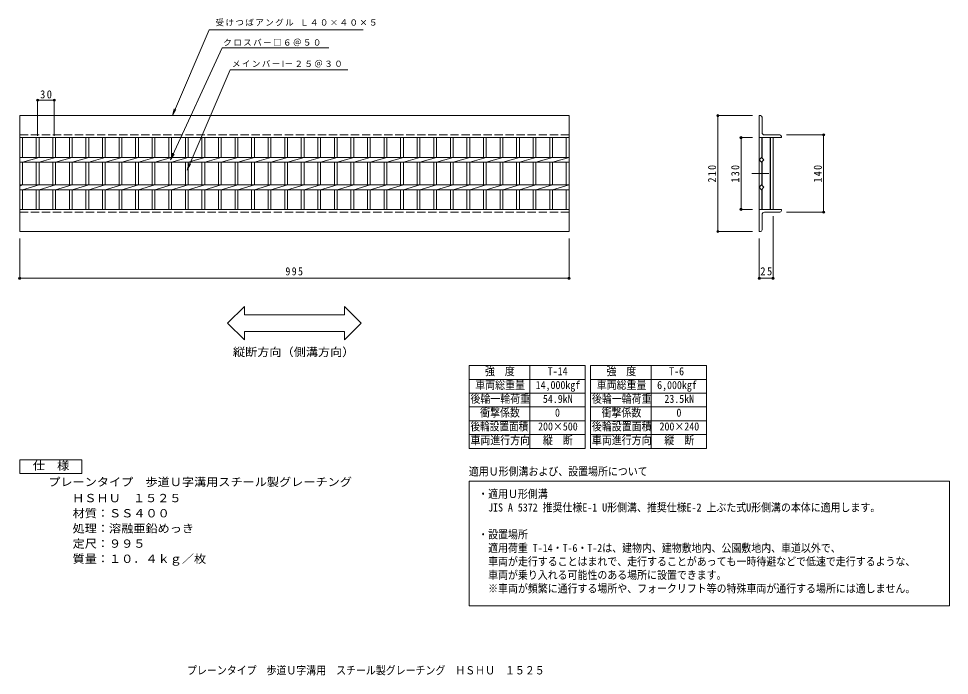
# Model space of a CAD drawing. Units: millimetres, scale not verified. Extents: x -755 to 931, y -681 to 509.
import ezdxf
from ezdxf.enums import TextEntityAlignment as Align

# ---------------------------------------------------------------- set-up
doc = ezdxf.new("R2010")
doc.units = ezdxf.units.MM
doc.header["$LTSCALE"] = 5
doc.header["$PDMODE"] = 32
doc.header["$PDSIZE"] = 4
doc.linetypes.add('DASHED3', pattern=[4, 3, -1])
doc.linetypes.add('DOUBLE_CHAIN2', pattern=[12.8, 9, -1, 0.6, -0.6, 0.6, -1])
for name, color, linetype, lineweight in [('A-1_ピット', 2, 'Continuous', 9), ('A-2_蓋', 3, 'Continuous', 9), ('A-4_寸法', 7, 'Continuous', 9), ('A-5_仕様文', 2, 'Continuous', 9), ('F-4', 2, 'Continuous', 9)]:
    doc.layers.add(name, color=color, linetype=linetype, lineweight=lineweight)
doc.layers.add('F-5', color=7, linetype='Continuous')
doc.styles.add('ＭＳ ゴシック', font='')
doc.styles.get('ＭＳ ゴシック').set_extended_font_data('MS Gothic')

msp = doc.modelspace()

# ---------------------------------------------------------------- linework, layer by layer
at = {"layer": 'A-1_ピット'}
for p, q in [((-753.016, 333.498), (241.985, 333.498)), ((-753.016, 293.497), (-753.016, 333.498)), ((241.985, 333.498), (241.985, 293.497)), ((588.579, 333.498), (586.579, 333.498)), ((586.579, 333.498), (586.579, 293.498)), ((591.579, 330.498), (591.579, 302.998)), ((-753.016, 293.497), (241.985, 293.497)), ((586.579, 293.498), (626.579, 293.498)), ((623.579, 298.497), (596.079, 298.497)), ((626.579, 295.497), (626.579, 293.498)), ((-753.016, 123.497), (-753.016, 163.498)), ((586.579, 163.497), (626.579, 163.497)), ((586.579, 163.497), (586.579, 123.497)), ((591.579, 126.497), (591.579, 153.997)), ((623.579, 158.497), (596.079, 158.497)), ((626.579, 161.497), (626.579, 163.497)), ((-753.016, 123.497), (241.985, 123.497)), ((588.579, 123.497), (586.579, 123.497))]:
    msp.add_line(p, q, dxfattribs=at)
at = {"layer": 'A-1_ピット', "linetype": 'DASHED3'}
for p, q in [((-753.016, 298.497), (241.985, 298.497)), ((-753.016, 158.497), (241.985, 158.497))]:
    msp.add_line(p, q, dxfattribs=at)
at = {"layer": 'A-1_ピット'}
msp.add_lwpolyline([(-753.016, 163.498), (241.985, 163.498), (241.985, 123.497)], dxfattribs=at)
for centre, radius, start, end in [((588.579, 330.498), 3, 0, 90), ((596.079, 302.998), 4.5, 180, 270), ((623.579, 295.497), 3, 0, 90), ((596.079, 153.997), 4.5, 90, 180), ((623.579, 161.497), 3, 270, 0), ((588.579, 126.497), 3, 270, 0)]:
    msp.add_arc(centre, radius, start, end, dxfattribs=at)
at = {"layer": 'A-2_蓋'}
for p, q in [((-753.016, 163.498), (-753.016, 293.497)), ((-748.016, 257.737), (-748.016, 293.497)), ((-723.015, 293.497), (-723.015, 257.737)), ((-718.016, 293.497), (-718.016, 257.737)), ((-693.016, 293.497), (-693.016, 257.737)), ((-688.015, 293.497), (-688.015, 257.737)), ((-663.016, 293.497), (-663.016, 257.737)), ((-658.016, 293.497), (-658.016, 257.737)), ((-633.015, 293.497), (-633.015, 257.737)), ((-628.016, 293.497), (-628.016, 257.737)), ((-603.016, 293.497), (-603.016, 257.737)), ((-598.016, 293.497), (-598.016, 257.737)), ((-573.015, 293.497), (-573.015, 257.737)), ((-568.016, 293.497), (-568.016, 257.737)), ((-543.015, 293.497), (-543.015, 257.737)), ((-538.016, 293.497), (-538.016, 257.737)), ((-513.016, 293.497), (-513.016, 257.737)), ((-508.016, 293.497), (-508.016, 257.737)), ((-483.016, 293.497), (-483.016, 257.737)), ((-478.016, 293.497), (-478.016, 257.737)), ((-453.016, 293.497), (-453.016, 257.737)), ((-448.016, 293.497), (-448.016, 257.737)), ((-423.016, 293.497), (-423.016, 257.737)), ((-418.016, 293.497), (-418.016, 257.737)), ((-393.016, 293.497), (-393.016, 257.737)), ((-388.016, 293.497), (-388.016, 257.737)), ((-363.016, 293.497), (-363.016, 257.737)), ((-358.016, 293.497), (-358.016, 257.737)), ((-333.016, 293.497), (-333.016, 257.737)), ((-328.016, 293.497), (-328.016, 257.737)), ((-303.015, 293.497), (-303.015, 257.737)), ((-298.016, 293.497), (-298.016, 257.737)), ((-273.016, 293.497), (-273.016, 257.737)), ((-268.016, 293.497), (-268.016, 257.737)), ((-243.016, 293.497), (-243.016, 257.737)), ((-238.016, 293.497), (-238.016, 257.737)), ((-213.015, 293.497), (-213.015, 257.737)), ((-208.016, 293.497), (-208.016, 257.737)), ((-183.016, 293.497), (-183.016, 257.737)), ((-178.016, 293.497), (-178.016, 257.737)), ((-153.016, 293.497), (-153.016, 257.737)), ((-148.016, 293.497), (-148.016, 257.737)), ((-123.016, 293.497), (-123.016, 257.737)), ((-118.016, 293.497), (-118.016, 257.737)), ((-93.015, 293.497), (-93.015, 257.737)), ((-88.016, 293.497), (-88.016, 257.737)), ((-63.015, 293.497), (-63.015, 257.737)), ((-58.016, 293.497), (-58.016, 257.737)), ((-33.016, 293.497), (-33.016, 257.737)), ((-28.016, 293.497), (-28.016, 257.737)), ((-3.016, 293.497), (-3.016, 257.737)), ((1.984, 293.497), (1.984, 257.737)), ((26.985, 293.497), (26.985, 257.737)), ((31.984, 293.497), (31.984, 257.737)), ((56.984, 293.497), (56.984, 257.737)), ((61.984, 293.497), (61.984, 257.737)), ((86.985, 293.497), (86.985, 257.737)), ((91.984, 293.497), (91.984, 257.737)), ((116.985, 293.497), (116.985, 257.737)), ((121.984, 293.497), (121.984, 257.737)), ((146.985, 293.497), (146.985, 257.737)), ((151.984, 293.497), (151.984, 257.737)), ((176.984, 293.497), (176.984, 257.737)), ((181.984, 293.497), (181.984, 257.737)), ((206.985, 293.497), (206.985, 257.737)), ((211.984, 293.497), (211.984, 257.737)), ((236.985, 293.497), (236.985, 257.737)), ((241.985, 293.497), (241.985, 163.498)), ((586.579, 293.498), (586.579, 203.498)), ((591.079, 293.498), (591.079, 257.483)), ((592.079, 293.498), (592.079, 256.483)), ((606.079, 293.498), (606.079, 228.497)), ((607.079, 293.498), (607.079, 228.497)), ((611.579, 293.498), (611.579, 228.497)), ((-753.016, 257.737), (241.985, 257.737)), ((-748.016, 257.737), (-753.016, 256.737)), ((-718.016, 257.737), (-748.016, 249.258)), ((-688.015, 257.737), (-718.016, 249.258)), ((-658.016, 257.737), (-688.015, 249.258)), ((-628.016, 257.737), (-658.016, 249.258)), ((-598.016, 257.737), (-628.016, 249.258)), ((-568.016, 257.737), (-598.016, 249.258)), ((-538.016, 257.737), (-568.016, 249.258)), ((-508.016, 257.737), (-538.016, 249.258)), ((-478.016, 257.737), (-508.016, 249.258)), ((-448.016, 257.737), (-478.016, 249.258)), ((-418.016, 257.737), (-448.016, 249.258)), ((-388.016, 257.737), (-418.016, 249.258)), ((-358.016, 257.737), (-388.016, 249.258)), ((-328.016, 257.737), (-358.016, 249.258)), ((-298.016, 257.737), (-328.016, 249.258)), ((-268.015, 257.737), (-298.016, 249.258)), ((-238.016, 257.737), (-268.016, 249.258)), ((-208.016, 257.737), (-238.016, 249.258)), ((-178.016, 257.737), (-208.016, 249.258)), ((-148.016, 257.737), (-178.016, 249.258)), ((-118.016, 257.737), (-148.016, 249.258)), ((-88.016, 257.737), (-118.016, 249.258)), ((-58.015, 257.737), (-88.016, 249.258)), ((-28.015, 257.737), (-58.016, 249.258)), ((1.984, 257.737), (-28.016, 249.258)), ((31.984, 257.737), (1.984, 249.258)), ((61.985, 257.737), (31.984, 249.258)), ((91.984, 257.737), (61.984, 249.258)), ((121.984, 257.737), (91.984, 249.258)), ((151.984, 257.737), (121.984, 249.258)), ((181.985, 257.737), (151.984, 249.258)), ((211.984, 257.737), (181.984, 249.258)), ((241.985, 257.737), (211.984, 249.258)), ((-753.016, 249.258), (241.985, 249.258)), ((-748.016, 207.737), (-748.016, 249.258)), ((-723.015, 249.258), (-723.015, 207.737)), ((-718.016, 249.258), (-718.016, 207.737)), ((-693.016, 249.258), (-693.016, 207.737)), ((-688.015, 249.258), (-688.015, 207.737)), ((-663.016, 249.258), (-663.016, 207.737)), ((-658.016, 249.258), (-658.016, 207.737)), ((-633.015, 249.258), (-633.015, 207.737)), ((-628.016, 249.258), (-628.016, 207.737)), ((-603.016, 249.258), (-603.016, 207.737)), ((-598.016, 249.258), (-598.016, 207.737)), ((-573.015, 249.258), (-573.015, 207.737)), ((-568.016, 249.258), (-568.016, 207.737)), ((-543.015, 249.258), (-543.015, 207.737)), ((-538.016, 249.258), (-538.016, 207.737)), ((-513.016, 249.258), (-513.016, 207.737)), ((-508.016, 249.258), (-508.016, 207.737)), ((-483.016, 249.258), (-483.016, 207.737)), ((-478.016, 249.258), (-478.016, 207.737)), ((-453.016, 249.258), (-453.016, 207.737)), ((-448.016, 249.258), (-448.016, 207.737)), ((-423.016, 249.258), (-423.016, 207.737)), ((-418.016, 249.258), (-418.016, 207.737)), ((-393.016, 249.258), (-393.016, 207.737)), ((-388.016, 249.258), (-388.016, 207.737)), ((-363.016, 249.258), (-363.016, 207.737)), ((-358.016, 249.258), (-358.016, 207.737)), ((-333.016, 249.258), (-333.016, 207.737)), ((-328.016, 249.258), (-328.016, 207.737)), ((-303.015, 249.258), (-303.015, 207.737)), ((-298.016, 249.258), (-298.016, 207.737)), ((-273.016, 249.258), (-273.016, 207.737)), ((-268.016, 249.258), (-268.016, 207.737)), ((-243.016, 249.258), (-243.016, 207.737)), ((-238.016, 249.258), (-238.016, 207.737)), ((-213.015, 249.258), (-213.015, 207.737)), ((-208.016, 249.258), (-208.016, 207.737)), ((-183.016, 249.258), (-183.016, 207.737)), ((-178.016, 249.258), (-178.016, 207.737)), ((-153.016, 249.258), (-153.016, 207.737)), ((-148.016, 249.258), (-148.016, 207.737)), ((-123.016, 249.258), (-123.016, 207.737)), ((-118.016, 249.258), (-118.016, 207.737)), ((-93.015, 249.258), (-93.015, 207.737)), ((-88.016, 249.258), (-88.016, 207.737)), ((-63.015, 249.258), (-63.015, 207.737)), ((-58.016, 249.258), (-58.016, 207.737)), ((-33.016, 249.258), (-33.016, 207.737)), ((-28.016, 249.258), (-28.016, 207.737)), ((-3.016, 249.258), (-3.016, 207.737)), ((1.984, 249.258), (1.984, 207.737)), ((26.985, 249.258), (26.985, 207.737)), ((31.984, 249.258), (31.984, 207.737)), ((56.984, 249.258), (56.984, 207.737)), ((61.984, 249.258), (61.984, 207.737)), ((86.985, 249.258), (86.985, 207.737)), ((91.984, 249.258), (91.984, 207.737)), ((116.985, 249.258), (116.985, 207.737)), ((121.984, 249.258), (121.984, 207.737)), ((146.985, 249.258), (146.985, 207.737)), ((151.984, 249.258), (151.984, 207.737)), ((176.984, 249.258), (176.984, 207.737)), ((181.984, 249.258), (181.984, 207.737)), ((206.985, 249.258), (206.985, 207.737)), ((211.984, 249.258), (211.984, 207.737)), ((236.985, 249.258), (236.985, 207.737)), ((591.079, 249.512), (591.079, 207.48)), ((592.079, 250.512), (592.079, 206.48)), ((606.079, 163.497), (606.079, 228.497)), ((607.079, 163.497), (607.079, 228.497)), ((611.579, 163.497), (611.579, 228.497)), ((-753.016, 207.737), (241.985, 207.737)), ((-748.016, 207.737), (-753.016, 205.498)), ((-718.016, 207.737), (-748.016, 199.258)), ((-688.015, 207.737), (-718.016, 199.258)), ((-658.016, 207.737), (-688.015, 199.258)), ((-628.016, 207.737), (-658.016, 199.258)), ((-598.016, 207.737), (-628.016, 199.258)), ((-568.016, 207.737), (-598.016, 199.258)), ((-538.016, 207.737), (-568.016, 199.258)), ((-508.016, 207.737), (-538.016, 199.258)), ((-478.016, 207.737), (-508.016, 199.258)), ((-448.016, 207.737), (-478.016, 199.258)), ((-418.016, 207.737), (-448.016, 199.258)), ((-388.016, 207.737), (-418.016, 199.258)), ((-358.016, 207.737), (-388.016, 199.258)), ((-328.016, 207.737), (-358.016, 199.258)), ((-298.016, 207.737), (-328.016, 199.258)), ((-268.015, 207.737), (-298.016, 199.258)), ((-238.016, 207.737), (-268.016, 199.258)), ((-208.016, 207.737), (-238.016, 199.258)), ((-178.016, 207.737), (-208.016, 199.258)), ((-148.016, 207.737), (-178.016, 199.258)), ((-118.016, 207.737), (-148.016, 199.258)), ((-88.016, 207.737), (-118.016, 199.258)), ((-58.015, 207.737), (-88.016, 199.258)), ((-28.015, 207.737), (-58.016, 199.258)), ((1.984, 207.737), (-28.016, 199.258)), ((31.984, 207.737), (1.984, 199.258)), ((61.985, 207.737), (31.984, 199.258)), ((91.984, 207.737), (61.984, 199.258)), ((121.984, 207.737), (91.984, 199.258)), ((151.984, 207.737), (121.984, 199.258)), ((181.985, 207.737), (151.984, 199.258)), ((211.984, 207.737), (181.984, 199.258)), ((241.985, 207.737), (211.984, 199.258)), ((586.579, 163.497), (586.579, 203.498)), ((-753.016, 199.258), (241.985, 199.258)), ((-748.016, 163.498), (-748.016, 199.258)), ((-723.015, 199.258), (-723.015, 163.498)), ((-718.016, 199.258), (-718.016, 163.498)), ((-693.016, 199.258), (-693.016, 163.498)), ((-688.015, 199.258), (-688.015, 163.498)), ((-663.016, 199.258), (-663.016, 163.498)), ((-658.016, 199.258), (-658.016, 163.498)), ((-633.015, 199.258), (-633.015, 163.498)), ((-628.016, 199.258), (-628.016, 163.498)), ((-603.016, 199.258), (-603.016, 163.498)), ((-598.016, 199.258), (-598.016, 163.498)), ((-573.015, 199.258), (-573.015, 163.498)), ((-568.016, 199.258), (-568.016, 163.498)), ((-543.015, 199.258), (-543.015, 163.498)), ((-538.016, 199.258), (-538.016, 163.498)), ((-513.016, 199.258), (-513.016, 163.498)), ((-508.016, 199.258), (-508.016, 163.498)), ((-483.016, 199.258), (-483.016, 163.498)), ((-478.016, 199.258), (-478.016, 163.498)), ((-453.016, 199.258), (-453.016, 163.498)), ((-448.016, 199.258), (-448.016, 163.498)), ((-423.016, 199.258), (-423.016, 163.498)), ((-418.016, 199.258), (-418.016, 163.498)), ((-393.016, 199.258), (-393.016, 163.498)), ((-388.016, 199.258), (-388.016, 163.498)), ((-363.016, 199.258), (-363.016, 163.498)), ((-358.016, 199.258), (-358.016, 163.498)), ((-333.016, 199.258), (-333.016, 163.498)), ((-328.016, 199.258), (-328.016, 163.498)), ((-303.015, 199.258), (-303.015, 163.498)), ((-298.016, 199.258), (-298.016, 163.498)), ((-273.016, 199.258), (-273.016, 163.498)), ((-268.016, 199.258), (-268.016, 163.498)), ((-243.016, 199.258), (-243.016, 163.498)), ((-238.016, 199.258), (-238.016, 163.498)), ((-213.015, 199.258), (-213.015, 163.498)), ((-208.016, 199.258), (-208.016, 163.498)), ((-183.016, 199.258), (-183.016, 163.498)), ((-178.016, 199.258), (-178.016, 163.498)), ((-153.016, 199.258), (-153.016, 163.498)), ((-148.016, 199.258), (-148.016, 163.498)), ((-123.016, 199.258), (-123.016, 163.498)), ((-118.016, 199.258), (-118.016, 163.498)), ((-93.015, 199.258), (-93.015, 163.498)), ((-88.016, 199.258), (-88.016, 163.498)), ((-63.015, 199.258), (-63.015, 163.498)), ((-58.016, 199.258), (-58.016, 163.498)), ((-33.016, 199.258), (-33.016, 163.498)), ((-28.016, 199.258), (-28.016, 163.498)), ((-3.016, 199.258), (-3.016, 163.498)), ((1.984, 199.258), (1.984, 163.498)), ((26.985, 199.258), (26.985, 163.498)), ((31.984, 199.258), (31.984, 163.498)), ((56.984, 199.258), (56.984, 163.498)), ((61.984, 199.258), (61.984, 163.498)), ((86.985, 199.258), (86.985, 163.498)), ((91.984, 199.258), (91.984, 163.498)), ((116.985, 199.258), (116.985, 163.498)), ((121.984, 199.258), (121.984, 163.498)), ((146.985, 199.258), (146.985, 163.498)), ((151.984, 199.258), (151.984, 163.498)), ((176.984, 199.258), (176.984, 163.498)), ((181.984, 199.258), (181.984, 163.498)), ((206.985, 199.258), (206.985, 163.498)), ((211.984, 199.258), (211.984, 163.498)), ((236.985, 199.258), (236.985, 163.498)), ((591.079, 163.497), (591.079, 199.509)), ((592.079, 163.497), (592.079, 200.509))]:
    msp.add_line(p, q, dxfattribs=at)
at = {"layer": 'A-2_蓋', "linetype": 'DOUBLE_CHAIN2'}
msp.add_line((573.286, 228.497), (604.138, 228.497), dxfattribs=at)
at = {"layer": 'A-2_蓋'}
for points in [[(595.064, 253.497), (590.821, 249.255), (586.579, 253.497), (590.821, 257.74)], [(595.064, 203.495), (590.821, 199.252), (586.579, 203.495), (590.821, 207.738)]]:
    msp.add_lwpolyline(points, close=True, dxfattribs=at)
at = {"layer": 'A-4_寸法'}
for p, q in [((-410.121, 488.581), (-130.697, 488.581)), ((-386.18, 456.48), (-193.183, 456.48)), ((-371.674, 416.48), (-158.763, 416.48)), ((-720.516, 296.553), (-720.516, 362.9)), ((-720.516, 361.4), (-690.516, 361.4)), ((-690.516, 296.553), (-690.516, 362.9)), ((-476.383, 333.498), (-470.013, 344.253)), ((574.079, 333.498), (509.988, 333.498)), ((511.488, 123.497), (511.488, 333.498)), ((574.079, 293.498), (552.04, 293.498)), ((553.54, 163.497), (553.54, 293.498)), ((636.079, 298.497), (704.553, 298.497)), ((703.053, 158.497), (703.053, 298.497)), ((-480.153, 253.235), (-473.471, 263.799)), ((-449.934, 234.81), (-443.532, 245.547)), ((574.079, 163.497), (552.04, 163.497)), ((636.079, 158.497), (704.553, 158.497)), ((611.579, 150.997), (611.579, 37.351)), ((574.079, 123.497), (509.988, 123.497)), ((-753.016, 110.997), (-753.016, 37.351)), ((241.985, 110.997), (241.985, 37.351)), ((586.579, 110.997), (586.579, 37.351)), ((-753.016, 38.851), (241.985, 38.851)), ((586.579, 38.851), (611.579, 38.851)), ((-346.154, -12.369), (-376.46, -42.675)), ((-346.154, -12.369), (-346.154, -27.675)), ((-164.878, -12.369), (-134.572, -42.675)), ((-164.878, -12.369), (-164.878, -27.675)), ((-346.154, -27.675), (-164.878, -27.675)), ((-376.46, -42.675), (-346.154, -72.981)), ((-134.572, -42.675), (-164.878, -72.981)), ((-346.154, -57.675), (-346.154, -72.981)), ((-346.154, -57.675), (-164.878, -57.675)), ((-164.878, -57.675), (-164.878, -72.981))]:
    msp.add_line(p, q, dxfattribs=at)
for points in [[(-410.121, 488.581), (-476.383, 333.498), (-473.014, 345.535)], [(-386.18, 456.48), (-480.153, 253.235), (-476.433, 265.169)], [(-371.674, 416.48), (-449.934, 234.81), (-446.529, 246.838)]]:
    msp.add_lwpolyline(points, dxfattribs=at)
at = {"layer": 'A-4_寸法', "color": 2}
msp.add_lwpolyline([(-753.016, -314.824), (-753.016, -289.824), (-640.516, -289.824)], dxfattribs=at)
at = {"layer": 'A-4_寸法'}
for p in [(-720.516, 361.4), (-690.516, 361.4), (511.488, 333.498), (553.54, 293.498), (703.053, 298.497), (553.54, 163.497), (703.053, 158.497), (511.488, 123.497), (-753.016, 38.851), (241.985, 38.851), (586.579, 38.851), (611.579, 38.851)]:
    msp.add_point(p, dxfattribs=at)
at = {"layer": 'A-5_仕様文'}
msp.add_lwpolyline([(-640.516, -289.824), (-640.516, -314.824), (-753.016, -314.824)], dxfattribs=at)
at = {"layer": 'F-4'}
for p, q in [((60.907, -119.361), (60.907, -269.361)), ((60.907, -119.361), (270.907, -119.361)), ((170.907, -119.361), (170.907, -269.361)), ((270.907, -119.361), (270.907, -269.361)), ((280.907, -119.361), (280.907, -269.361)), ((280.907, -119.361), (490.907, -119.361)), ((390.907, -119.361), (390.907, -269.361)), ((490.907, -119.361), (490.907, -269.361)), ((60.907, -144.361), (270.907, -144.361)), ((280.907, -144.361), (490.907, -144.361)), ((60.907, -169.361), (270.907, -169.361)), ((280.907, -169.361), (490.907, -169.361)), ((60.907, -194.361), (270.907, -194.361)), ((280.907, -194.361), (490.907, -194.361)), ((60.907, -219.361), (270.907, -219.361)), ((280.907, -219.361), (490.907, -219.361)), ((60.907, -244.361), (270.907, -244.361)), ((280.907, -244.361), (490.907, -244.361)), ((60.907, -269.361), (270.907, -269.361)), ((280.907, -269.361), (490.907, -269.361)), ((60.907, -328.967), (930.907, -328.967)), ((930.907, -328.967), (930.907, -554.495))]:
    msp.add_line(p, q, dxfattribs=at)
msp.add_lwpolyline([(930.907, -554.495), (60.907, -554.495), (60.907, -328.967)], dxfattribs=at)

# ---------------------------------------------------------------- texts
at = {"layer": 'A-4_寸法', "char_height": 11, "attachment_point": 7, "style": 'ＭＳ ゴシック'}
for s, insert in [('\\T1.17;受けつばアングル\\~Ｌ４０×４０×５', (-398.305, 495.294)), ('\\T1.17;クロスバー□６＠５０', (-384.218, 459.162)), ('\\T1.17;メインバーΙ－２５＠３０', (-368.565, 420.668))]:
    msp.add_mtext(s, dxfattribs=dict(at, insert=insert))
at = {"layer": 'A-4_寸法', "color": 2, "char_height": 14.66, "attachment_point": 7, "style": 'ＭＳ ゴシック'}
for s, insert in [('\\T1.27;\\W0.95;30', (-716.141, 364.4)), ('\\T1.27;\\W0.9;995', (-271.766, 43.851)), ('\\T1.27;\\W0.95;25', (588.454, 43.851))]:
    msp.add_mtext(s, dxfattribs=dict(at, insert=insert))
at = {"layer": 'A-4_寸法', "color": 2, "char_height": 14.66, "attachment_point": 7, "rotation": 90, "style": 'ＭＳ ゴシック'}
for s, insert in [('\\T1.27;\\W0.9;210', (508.488, 212.247)), ('\\T1.27;\\W0.9;130', (550.54, 212.247)), ('\\T1.27;\\W0.9;140', (700.053, 212.247))]:
    msp.add_mtext(s, dxfattribs=dict(at, insert=insert))
at = {"layer": 'A-5_仕様文', "style": 'ＭＳ ゴシック', "width": 1.1}
for s, p in [('縦断方向（側溝方向）', (-366.766, -106.636)), ('仕\u3000様', (-729.266, -312.324)), ('プレーンタイプ\u3000歩道Ｕ字溝用スチール製グレーチング', (-701.254, -342.083)), ('\u3000\u3000ＨＳＨＵ\u3000１５２５', (-701.971, -371.284)), ('\u3000\u3000材質：ＳＳ４００', (-701.254, -398.784)), ('\u3000\u3000処理：溶融亜鉛めっき', (-701.254, -426.284)), ('\u3000\u3000定尺：９９５', (-701.254, -453.784)), ('\u3000\u3000質量：１０．４ｋｇ／枚', (-701.254, -481.285))]:
    msp.add_text(s, height=14.66, dxfattribs=at).set_placement(p, align=Align.BOTTOM_LEFT)
at = {"layer": 'F-4', "style": 'ＭＳ ゴシック', "width": 0.9}
msp.add_text('プレーンタイプ\u3000歩道Ｕ字溝用\u3000スチール製グレーチング\u3000ＨＳＨＵ\u3000１５２５', height=14.66, dxfattribs=at).set_placement((-449.941, -683.222), align=Align.BOTTOM_LEFT)
at = {"layer": 'F-5', "style": 'ＭＳ ゴシック'}
for s, width, p in [('強\u3000度', 0.9, (89.657, -141.361)), ('T-14', 0.9, (203.407, -141.361)), ('強\u3000度', 0.9, (309.657, -141.361)), ('T-6', 0.9, (423.407, -141.361)), ('車両総重量', 0.9, (72.157, -166.361)), ('14,000kgf', 0.9, (181.532, -166.361)), ('車両総重量', 0.9, (292.157, -166.361)), ('6,000kgf', 0.9, (401.532, -166.361)), ('後輪一輪荷重', 0.9, (63.407, -191.361)), ('54.9kN', 0.9, (194.657, -191.361)), ('後輪一輪荷重', 0.9, (283.407, -191.361)), ('23.5kN', 0.9, (414.657, -191.361)), ('衝撃係数', 0.9, (80.907, -216.361)), ('0', 0.9, (216.532, -216.361)), ('衝撃係数', 0.9, (300.907, -216.361)), ('0', 0.9, (436.532, -216.361)), ('後輪設置面積', 0.85, (63.407, -241.361)), ('200×500', 0.9, (185.907, -241.361)), ('後輪設置面積', 0.9, (283.407, -241.361)), ('200×240', 0.9, (405.907, -241.361)), ('車両進行方向', 0.9, (63.407, -266.361)), ('縦\u3000断', 0.9, (194.657, -266.361)), ('車両進行方向', 0.9, (283.407, -266.361)), ('縦\u3000断', 0.9, (414.657, -266.361)), ('適用Ｕ形側溝および、設置場所について', 0.9, (60.466, -322.901)), ('・適用Ｕ形側溝', 0.9, (77.382, -363.679)), ('\u3000JIS A 5372 推奨仕様E-1 U形側溝、推奨仕様E-2 上ぶた式U形側溝の本体に適用します。', 0.9, (77.382, -388.148)), ('・設置場所', 0.9, (77.382, -437.087)), ('\u3000適用荷重 T-14・T-6・T-2は、建物内、建物敷地内、公園敷地内、車道以外で、', 0.9, (77.382, -461.557)), ('\u3000車両が走行することはまれで、走行することがあっても一時待避などで低速で走行するような、', 0.9, (77.382, -486.026)), ('\u3000車両が乗り入れる可能性のある場所に設置できます。 ', 0.9, (77.382, -510.495)), ('\u3000※車両が頻繁に通行する場所や、フォークリフト等の特殊車両が通行する場所には適しません。', 0.9, (77.382, -534.965))]:
    msp.add_text(s, height=14.66, dxfattribs=dict(at, width=width)).set_placement(p, align=Align.BOTTOM_LEFT)

doc.saveas('drawing.dxf')
